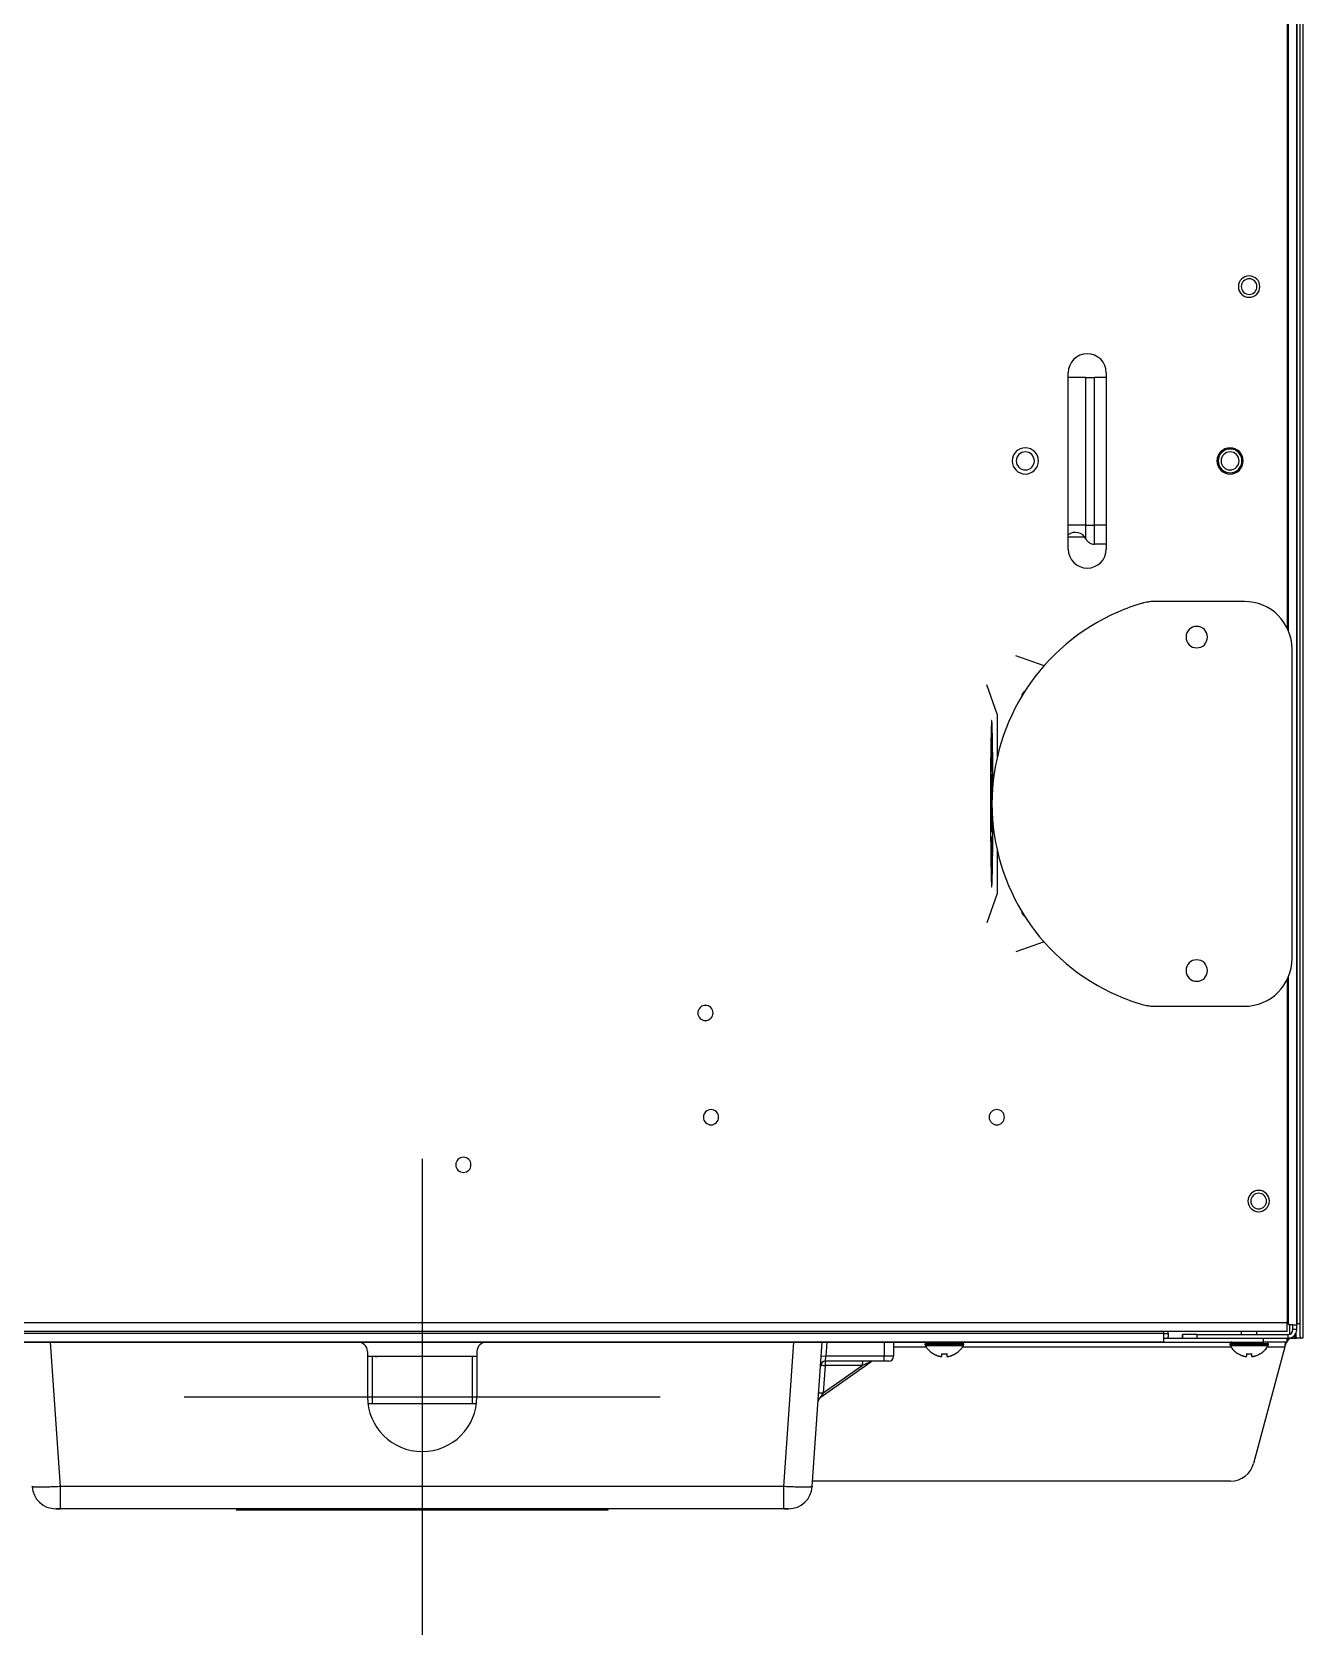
# Model space of a CAD drawing. Header units: millimetres. Extents: x 473 to 3963, y -1329 to 3488.
# Drawn here: x 2320.6 to 2587.4, y 2645.6 to 2982.2 of the extents above; entities that cross this region are included whole.
import ezdxf

# ---------------------------------------------------------------- set-up
doc = ezdxf.new("R2010")
doc.units = ezdxf.units.MM
doc.header["$LTSCALE"] = 392.37
doc.layers.get('0').update_dxf_attribs({"linetype": 'CONTINUOUS'})

msp = doc.modelspace()

# ---------------------------------------------------------------- linework, layer by layer
at = {"linetype": 'Continuous'}
for p, q in [((2586.15, 3360.13), (2586.15, 2710.73)), ((2586.15, 2710.73), (2586.15, 3360.13)), ((2587.45, 3360.33), (2587.45, 2707.93)), ((2587.45, 3360.33), (2587.45, 2707.93)), ((2586.76, 3357.33), (2586.76, 2710.93)), ((2584.15, 3279.36), (2584.15, 2856.9)), ((2584.35, 3279.79), (2584.35, 2856.48)), ((2538.15, 2873.63), (2538.15, 2910.63)), ((2541.89, 2909.63), (2538.15, 2909.63)), ((2541.89, 2909.63), (2543.68, 2909.63)), ((2541.89, 2878.63), (2541.89, 2909.63)), ((2546.15, 2909.63), (2543.68, 2909.63)), ((2543.68, 2878.63), (2543.68, 2909.63)), ((2546.15, 2910.63), (2546.15, 2873.63)), ((2541.89, 2878.63), (2538.15, 2878.63)), ((2541.89, 2877.91), (2541.89, 2878.63)), ((2541.89, 2878.63), (2543.68, 2878.63)), ((2541.89, 2875.74), (2541.89, 2877.91)), ((2543.68, 2874.63), (2543.68, 2878.63)), ((2546.15, 2878.63), (2543.68, 2878.63)), ((2541.59, 2876.13), (2538.15, 2876.13)), ((2546.15, 2874.63), (2543.68, 2874.63)), ((2575.12, 2862.63), (2556.49, 2862.63)), ((2575.15, 2862.63), (2575.12, 2862.63)), ((2533.11, 2849.08), (2527.16, 2851.23)), ((2585.15, 2787.63), (2585.15, 2852.63)), ((2523.27, 2838.99), (2521.05, 2845.12)), ((2523.27, 2838.99), (2523.27, 2829.88)), ((2521.95, 2834.32), (2521.95, 2834.05)), ((2521.98, 2831.98), (2521.98, 2832.03)), ((2522.02, 2830.53), (2522.05, 2829.47)), ((2522.09, 2830.66), (2522.06, 2831.73)), ((2522.13, 2831.73), (2522.1, 2830.66)), ((2522.14, 2829.47), (2522.18, 2830.53)), ((2522.21, 2832.03), (2522.21, 2831.98)), ((2522.23, 2830.88), (2522.24, 2830.67)), ((2522.24, 2830.67), (2522.24, 2830.65)), ((2522.24, 2830.65), (2522.24, 2830.53)), ((2522.05, 2829.41), (2522.02, 2828.34)), ((2522.06, 2827.15), (2522.09, 2828.21)), ((2522.1, 2828.21), (2522.13, 2827.15)), ((2522.18, 2828.34), (2522.14, 2829.41)), ((2522.25, 2829.47), (2522.25, 2829.42)), ((2522.26, 2828.56), (2522.27, 2828.35)), ((2522.27, 2828.35), (2522.27, 2828.23)), ((2522.27, 2828.23), (2522.27, 2828.21)), ((2522.28, 2827.15), (2522.28, 2826.9)), ((2522.28, 2826.9), (2522.28, 2826.25)), ((2522.32, 2826.25), (2522.32, 2826.9)), ((2521.89, 2819.25), (2521.89, 2819.37)), ((2522.01, 2818.86), (2522.01, 2818.61)), ((2522.12, 2819.37), (2522.02, 2819.37)), ((2522.02, 2818.1), (2522.11, 2818.1)), ((2522.12, 2818.03), (2522.02, 2815.65)), ((2522.08, 2815.64), (2522.17, 2818.1)), ((2522.17, 2819.37), (2522.12, 2819.37)), ((2522.17, 2818.1), (2522.18, 2818.19)), ((2522.02, 2815.57), (2522.01, 2815.48)), ((2522.01, 2815.1), (2522.01, 2814.8)), ((2522.02, 2815.65), (2522.02, 2815.57)), ((2522.02, 2814.3), (2522.17, 2814.3)), ((2522.17, 2815.56), (2522.08, 2815.56)), ((2522.18, 2814.8), (2522.18, 2815.06)), ((2522.29, 2815.64), (2522.29, 2815.56)), ((2522.29, 2815.56), (2522.29, 2815.16)), ((2522.29, 2815.16), (2522.29, 2815.06)), ((2522.29, 2815.06), (2522.29, 2814.8)), ((2522.29, 2814.8), (2522.29, 2814.29)), ((2522.11, 2813.15), (2522.03, 2813.15)), ((2522.03, 2811.67), (2522.11, 2811.67)), ((2522.27, 2812.01), (2522.26, 2811.81)), ((2522.26, 2811.81), (2522.26, 2811.67)), ((2522.32, 2813.15), (2522.32, 2813.23)), ((2523.27, 2810.39), (2523.27, 2801.28)), ((2521.92, 2808.16), (2521.92, 2808.04)), ((2521.98, 2808.15), (2521.98, 2808.29)), ((2522.11, 2809.64), (2522.03, 2809.64)), ((2522.03, 2808.16), (2522.11, 2808.16)), ((2522.03, 2808.16), (2522.03, 2808.16)), ((2522.21, 2808.29), (2522.21, 2808.16)), ((2522.24, 2809.64), (2522.23, 2809.47)), ((2522.23, 2809.47), (2522.23, 2809.3)), ((2521.95, 2805.99), (2521.95, 2805.95)), ((2522.24, 2805.95), (2522.24, 2805.96)), ((2523.27, 2801.28), (2521.05, 2795.14)), ((2533.11, 2791.19), (2527.16, 2789.03)), ((2584.15, 2783.36), (2584.15, 2711.13)), ((2584.35, 2783.79), (2584.35, 2711.08)), ((2556.49, 2777.63), (2575.12, 2777.63)), ((2575.12, 2777.63), (2575.15, 2777.63)), ((2584.15, 2711.13), (1838.15, 2711.13)), ((2584.15, 2709.33), (1838.15, 2709.33)), ((2584.15, 2709.33), (1838.15, 2709.33)), ((2558.15, 2709.33), (2558.15, 2708.93)), ((2559.15, 2708.93), (2559.15, 2709.33)), ((2574.55, 2708.73), (2574.55, 2709.33)), ((2577.75, 2708.73), (2577.75, 2709.33)), ((2584.35, 2711.08), (2584.15, 2711.43)), ((2584.15, 2710.18), (2584.15, 2711.13)), ((2584.15, 2710.13), (2584.15, 2710.18)), ((2584.15, 2709.33), (2584.15, 2710.13)), ((2584.5, 2710.73), (2584.63, 2710.73)), ((2585.35, 2710.73), (2584.63, 2710.73)), ((2584.65, 2710.73), (2584.65, 2708.78)), ((2585.35, 2710.73), (2586.15, 2710.73)), ((2585.35, 2709.73), (2585.35, 2710.73)), ((2586.15, 2709.73), (2585.35, 2709.73)), ((2586.76, 2710.93), (2586.15, 2710.93)), ((2586.15, 2709.73), (2586.15, 2710.73)), ((2558.15, 2708.93), (1864.15, 2708.93)), ((1864.15, 2707.13), (2558.15, 2707.13)), ((2558.15, 2707.13), (1864.15, 2707.13)), ((2326.56, 2676.79), (2324.48, 2707.13)), ((2478.43, 2676.79), (2480.51, 2707.13)), ((2484.42, 2676.79), (2486.5, 2707.13)), ((2487.5, 2707.13), (2487.29, 2704.13)), ((2499.5, 2707.13), (2499.5, 2704.13)), ((2501.5, 2707.13), (2501.5, 2704.13)), ((2501.5, 2707.13), (2501.5, 2704.13)), ((2501.5, 2706.13), (2508.35, 2706.13)), ((2508.15, 2706.73), (2508.15, 2706.53)), ((2508.15, 2706.53), (2508.15, 2706.73)), ((2516.15, 2706.73), (2508.15, 2706.73)), ((2508.15, 2706.73), (2508.15, 2706.53)), ((2508.15, 2706.53), (2508.15, 2706.73)), ((2516.15, 2706.73), (2508.15, 2706.73)), ((2516.15, 2706.53), (2508.15, 2706.53)), ((2516.15, 2706.53), (2508.15, 2706.53)), ((2516.09, 2706.33), (2508.2, 2706.33)), ((2516.09, 2706.33), (2508.2, 2706.33)), ((2515.95, 2706.13), (2572.35, 2706.13)), ((2516.15, 2706.73), (2516.15, 2706.53)), ((2516.15, 2706.53), (2516.15, 2706.73)), ((2516.15, 2706.73), (2516.15, 2706.53)), ((2516.15, 2706.53), (2516.15, 2706.73)), ((2558.15, 2708.93), (2558.15, 2707.66)), ((2558.15, 2708.93), (2559.15, 2708.93)), ((2558.15, 2707.93), (2562.15, 2707.93)), ((2558.15, 2707.66), (2558.15, 2707.13)), ((2558.15, 2707.13), (2579.15, 2707.13)), ((2559.15, 2708.93), (2559.15, 2708.23)), ((2559.15, 2707.93), (2559.15, 2708.23)), ((2562.15, 2707.93), (2562.15, 2708.73)), ((2565.15, 2708.73), (2562.15, 2708.73)), ((2562.15, 2708.73), (2562.15, 2707.93)), ((2562.15, 2707.93), (2565.15, 2707.93)), ((2565.15, 2708.73), (2584.35, 2708.73)), ((2565.15, 2708.73), (2565.15, 2707.93)), ((2565.15, 2707.93), (2584.35, 2707.93)), ((2572.15, 2706.73), (2572.15, 2706.53)), ((2572.15, 2706.53), (2572.15, 2706.73)), ((2580.15, 2706.73), (2572.15, 2706.73)), ((2580.15, 2706.53), (2572.15, 2706.53)), ((2580.09, 2706.33), (2572.2, 2706.33)), ((2583.67, 2706.13), (2577.1, 2681.64)), ((2579.15, 2707.13), (2579.15, 2707.93)), ((2584.15, 2707.13), (2579.15, 2707.13)), ((2579.95, 2706.13), (2583.67, 2706.13)), ((2580.15, 2706.73), (2580.15, 2706.53)), ((2580.15, 2706.53), (2580.15, 2706.73)), ((2584.15, 2707.13), (2584.15, 2707.93)), ((2584.35, 2707.93), (2584.35, 2708.73)), ((2584.65, 2707.93), (2584.35, 2707.93)), ((2584.65, 2707.96), (2584.65, 2707.93)), ((2584.65, 2707.93), (2585.65, 2707.93)), ((2585.65, 2708.49), (2585.65, 2707.93)), ((2585.65, 2707.93), (2586.12, 2707.93)), ((2586.92, 2707.93), (2586.12, 2707.93)), ((2587.45, 2707.93), (2586.92, 2707.93)), ((2587.45, 2707.93), (2587.45, 2707.93)), ((2391, 2705.13), (2391, 2695.63)), ((2391, 2704.13), (2414, 2704.13)), ((2392, 2704.13), (2392, 2694.13)), ((2413, 2704.13), (2413, 2694.13)), ((2414, 2705.13), (2414, 2695.63)), ((2486.07, 2695.48), (2496.74, 2702.95)), ((2486.07, 2695.48), (2496.74, 2702.95)), ((2486.3, 2704.2), (2487.29, 2704.13)), ((2487.16, 2703.13), (2487.29, 2704.13)), ((2499.5, 2703.13), (2487.16, 2703.13)), ((2499.5, 2703.13), (2487.16, 2703.13)), ((2499.5, 2704.13), (2487.29, 2704.13)), ((2496.74, 2702.95), (2494.92, 2702.22)), ((2499.5, 2703.13), (2499.5, 2704.13)), ((2501.5, 2704.13), (2499.5, 2704.13)), ((2500.5, 2703.13), (2499.5, 2703.13)), ((2500.5, 2703.13), (2499.5, 2703.13)), ((2509.85, 2704.65), (2509.85, 2704.69)), ((2509.85, 2704.65), (2509.85, 2704.69)), ((2511.65, 2704.14), (2511.65, 2704.69)), ((2511.65, 2704.14), (2511.65, 2704.69)), ((2512.65, 2704.69), (2512.65, 2704.58)), ((2512.65, 2704.69), (2512.65, 2704.58)), ((2512.65, 2704.58), (2512.65, 2704.49)), ((2512.65, 2704.58), (2512.65, 2704.49)), ((2512.65, 2704.49), (2512.65, 2704.42)), ((2512.65, 2704.49), (2512.65, 2704.42)), ((2512.65, 2704.42), (2512.65, 2704.35)), ((2512.65, 2704.42), (2512.65, 2704.35)), ((2512.65, 2704.35), (2512.65, 2704.29)), ((2512.65, 2704.35), (2512.65, 2704.29)), ((2512.65, 2704.29), (2512.65, 2704.23)), ((2512.65, 2704.29), (2512.65, 2704.23)), ((2512.65, 2704.23), (2512.65, 2704.18)), ((2512.65, 2704.23), (2512.65, 2704.18)), ((2512.65, 2704.18), (2512.65, 2704.14)), ((2512.65, 2704.18), (2512.65, 2704.14)), ((2514.45, 2704.69), (2514.45, 2704.67)), ((2514.45, 2704.69), (2514.45, 2704.67)), ((2514.45, 2704.67), (2514.45, 2704.66)), ((2514.45, 2704.67), (2514.45, 2704.66)), ((2514.45, 2704.66), (2514.45, 2704.65)), ((2514.45, 2704.66), (2514.45, 2704.65)), ((2573.85, 2704.65), (2573.85, 2704.69)), ((2575.65, 2704.14), (2575.65, 2704.69)), ((2576.65, 2704.69), (2576.65, 2704.14)), ((2578.45, 2704.69), (2578.45, 2704.65)), ((2487.1, 2702.22), (2486.7, 2696.47)), ((2486.7, 2696.47), (2494.92, 2702.22)), ((2494.92, 2702.22), (2487.1, 2702.22)), ((2486.7, 2696.47), (2486.07, 2695.48)), ((2413.89, 2694.13), (2391.11, 2694.13)), ((2326.56, 2674.63), (2326.56, 2676.79)), ((2478.43, 2676.79), (2326.56, 2676.79)), ((2478.43, 2674.63), (2478.43, 2676.79)), ((2572.27, 2677.93), (2484.5, 2677.93)), ((2326.56, 2672.13), (2325.57, 2672.13)), ((2325.57, 2672.13), (2326.56, 2672.13)), ((2326.56, 2672.13), (2326.56, 2674.63)), ((2478.43, 2672.13), (2326.56, 2672.13)), ((2478.43, 2672.13), (2326.56, 2672.13)), ((2363.5, 2672.13), (2363.5, 2671.83)), ((2379.95, 2672.13), (2379.95, 2671.83)), ((2383.45, 2672.13), (2383.45, 2671.83)), ((2421.55, 2672.13), (2421.55, 2671.83)), ((2425.05, 2672.13), (2425.05, 2671.83)), ((2441.5, 2672.13), (2441.5, 2671.83)), ((2478.43, 2672.13), (2478.43, 2674.63)), ((2478.43, 2672.13), (2479.43, 2672.13)), ((2479.43, 2672.13), (2478.43, 2672.13)), ((2370.5, 2671.83), (2363.5, 2671.83)), ((2374.5, 2671.83), (2370.5, 2671.83)), ((2375.08, 2671.83), (2374.5, 2671.83)), ((2375.4, 2671.83), (2375.08, 2671.83)), ((2375.72, 2671.83), (2375.4, 2671.83)), ((2377.6, 2671.83), (2375.72, 2671.83)), ((2377.63, 2671.83), (2377.6, 2671.83)), ((2377.91, 2671.83), (2377.63, 2671.83)), ((2378.87, 2671.83), (2377.91, 2671.83)), ((2378.9, 2671.83), (2378.87, 2671.83)), ((2379.95, 2671.83), (2378.9, 2671.83)), ((2381.45, 2671.83), (2379.95, 2671.83)), ((2381.71, 2671.83), (2381.45, 2671.83)), ((2383.45, 2671.83), (2381.71, 2671.83)), ((2421.55, 2671.83), (2383.45, 2671.83)), ((2423.28, 2671.83), (2421.55, 2671.83)), ((2423.55, 2671.83), (2423.28, 2671.83)), ((2425.05, 2671.83), (2423.55, 2671.83)), ((2427.3, 2671.83), (2425.05, 2671.83)), ((2428.1, 2671.83), (2427.3, 2671.83)), ((2430.8, 2671.83), (2428.1, 2671.83)), ((2434.5, 2671.83), (2430.8, 2671.83)), ((2441.5, 2671.83), (2434.5, 2671.83))]:
    msp.add_line(p, q, dxfattribs=at)
at = {"color": 1}
for p, q in [((2402.5, 2745.63), (2402.5, 2645.63)), ((2352.5, 2695.63), (2452.5, 2695.63))]:
    msp.add_line(p, q, dxfattribs=at)
at = {"linetype": 'Continuous'}
for centre, radius, start, end in [((2576.15, 2928.73), 2.25, 0, 180), ((2576.15, 2928.73), 2.25, 180, 360), ((2576.15, 2928.73), 1.65, 0, 180), ((2576.15, 2928.73), 1.65, 180, 360), ((2542.15, 2910.63), 4, 0, 180), ((2529.15, 2892.13), 2.75, 0, 180), ((2572.15, 2892.13), 2.75, 0, 180), ((2572.15, 2892.13), 2.5, 0, 180), ((2529.15, 2892.13), 2.75, 180, 360), ((2529.15, 2892.13), 1.9, 0, 180), ((2529.15, 2892.13), 1.9, 180, 360), ((2572.15, 2892.13), 2.75, 180, 360), ((2572.15, 2892.13), 2.5, 180, 360), ((2572.15, 2892.13), 1.9, 0, 180), ((2572.15, 2892.13), 1.9, 180, 360), ((2539.65, 2874.63), 2.5, 26.3878, 127.3629), ((2543.68, 2876.63), 2, 206.3878, 222.2906), ((2543.68, 2876.63), 2, 206.3878, 222.2907), ((2543.68, 2876.63), 2, 222.2906, 231.4542), ((2543.68, 2876.63), 2, 222.2907, 231.4542), ((2543.68, 2876.63), 2, 231.4542, 238.1938), ((2543.68, 2876.63), 2, 231.4542, 238.1938), ((2543.68, 2876.63), 2, 238.1938, 248.0408), ((2543.68, 2876.63), 2, 238.1938, 248.0408), ((2543.68, 2876.63), 2, 248.0408, 254.0969), ((2543.68, 2876.63), 2, 248.0408, 254.0969), ((2543.68, 2876.63), 2, 254.0969, 270), ((2543.68, 2876.63), 2, 254.0969, 270), ((2542.15, 2873.63), 4, 180, 360), ((2566.02, 2820.13), 43.87, 106.3369, 113.3827), ((2556.49, 2852.63), 10, 99.0753, 106.3369), ((2556.49, 2852.63), 10, 97.2616, 99.0753), ((2556.49, 2852.63), 10, 90, 97.2616), ((2566.02, 2820.13), 43.87, 113.3827, 246.6173), ((2565.15, 2855.13), 2.25, 0, 180), ((2565.15, 2855.13), 2.25, 180, 360), ((2529.65, 2842.63), 1.25, 118.13, 179.9987), ((2890.2, 2827.4), 368.32, 178.9653, 179.2867), ((2125.92, 2826.94), 396.39, 0.7281, 1.0661), ((2326.93, 2827.64), 195.33, 1.1308, 1.2734), ((2289.31, 2826.9), 232.96, 0.9784, 1.1297), ((2168.69, 2824.94), 353.59, 0.7333, 0.9059), ((1738.53, 2822.41), 783.81, 0.32816, 0.69929), ((3422.62, 2820.14), 900.74, 179.56982, 180.04896), ((2609.14, 2823.39), 87.13, 179.1478, 180.8485), ((1655.78, 2820.37), 866.52, 0.15692, 0.29051), ((1403.3, 2820.46), 1119.04, 0.14738, 0.29603), ((3362.27, 2819.81), 840.38, 180.11648, 180.37615), ((1645.61, 2819.93), 876.69, 359.71973, 359.84303), ((3086.98, 2817.83), 565.08, 180.4742, 180.6244), ((2915.35, 2815.91), 393.45, 180.6169, 180.9127), ((2128.63, 2815.91), 393.66, 359.0877, 359.3833), ((1783.78, 2817.32), 738.55, 359.40399, 359.5615), ((3085.81, 2815.51), 563.94, 180.5965, 180.7469), ((2888.88, 2812.88), 366.99, 180.7561, 181.0765), ((2724.23, 2812.79), 202.3, 180.8938, 181.2772), ((2325.33, 2812.67), 196.93, 358.7243, 359.0205), ((2187.08, 2812.38), 335.22, 358.9024, 359.2783), ((1958.23, 2815.51), 564.09, 359.2533, 359.4037), ((2529.65, 2797.64), 1.25, 180.0014, 241.8703), ((2565.15, 2785.13), 2.25, 0, 180), ((2565.15, 2785.13), 2.25, 180, 360), ((2566.02, 2820.13), 43.87, 246.6173, 253.6631), ((2461.97, 2776.22), 1.6, 0, 180), ((2556.49, 2787.63), 10, 253.6631, 260.9247), ((2556.49, 2787.63), 10, 260.9247, 262.7384), ((2556.49, 2787.63), 10, 262.7384, 270), ((2461.97, 2776.22), 1.6, 180, 360), ((2463.15, 2754.33), 1.6, 0, 180), ((2463.15, 2754.33), 1.6, 180, 360), ((2523.15, 2754.33), 1.6, 0, 180), ((2523.15, 2754.33), 1.6, 180, 360), ((2411.15, 2744.33), 1.6, 0, 180), ((2411.15, 2744.33), 1.6, 180, 360), ((2578.15, 2736.73), 2.25, 0, 180), ((2578.15, 2736.73), 2.25, 180, 360), ((2578.15, 2736.73), 1.65, 0, 180), ((2578.15, 2736.73), 1.65, 180, 360), ((2509.77, 2677.19), 81.91, 24.1704, 24.4363), ((2527.33, 2664.45), 73.66, 38.9326, 39.2798), ((2584.35, 2709.73), 1, 270, 360), ((2584.35, 2709.73), 1.8, 270, 360), ((2389, 2705.13), 2, 0, 90), ((2416, 2705.13), 2, 90, 180), ((2508.55, 2706.73), 0.4, 153.0784, 180), ((2508.55, 2706.73), 0.4, 152.9219, 180), ((2508.55, 2706.73), 0.4, 153.0784, 180), ((2508.55, 2706.73), 0.4, 152.9219, 180), ((2508.55, 2706.53), 0.4, 180, 193.4759), ((2508.55, 2706.53), 0.4, 180, 193.4584), ((2508.55, 2706.53), 0.4, 180, 193.4759), ((2508.55, 2706.53), 0.4, 180, 193.4584), ((2508.55, 2706.53), 0.4, 193.4759, 196.8253), ((2508.55, 2706.53), 0.4, 193.4584, 196.8427), ((2508.55, 2706.53), 0.4, 193.4759, 196.8253), ((2508.55, 2706.53), 0.4, 193.4584, 196.8427), ((2508.55, 2706.53), 0.4, 196.8253, 210.3012), ((2508.55, 2706.53), 0.4, 196.8427, 210.3012), ((2508.55, 2706.53), 0.4, 196.8253, 210.3012), ((2508.55, 2706.53), 0.4, 196.8427, 210.3012), ((2508.55, 2706.73), 0.4, 144.9279, 153.0784), ((2508.55, 2706.73), 0.4, 145.0718, 152.9219), ((2508.55, 2706.73), 0.4, 144.9279, 153.0784), ((2508.55, 2706.73), 0.4, 145.0718, 152.9219), ((2512.35, 2708.75), 4.8, 210.3012, 223.1766), ((2512.35, 2708.75), 4.8, 210.3012, 223.1927), ((2512.35, 2708.75), 4.8, 210.3012, 223.1766), ((2512.35, 2708.75), 4.8, 210.3012, 223.1927), ((2508.55, 2706.73), 0.4, 125.0721, 144.9279), ((2508.55, 2706.73), 0.4, 124.9282, 145.0718), ((2508.55, 2706.73), 0.4, 125.0721, 144.9279), ((2508.55, 2706.73), 0.4, 124.9282, 145.0718), ((2508.55, 2706.73), 0.4, 116.9216, 125.0721), ((2508.55, 2706.73), 0.4, 117.0781, 124.9282), ((2508.55, 2706.73), 0.4, 116.9216, 125.0721), ((2508.55, 2706.73), 0.4, 117.0781, 124.9282), ((2508.55, 2706.73), 0.4, 90, 116.9216), ((2508.55, 2706.73), 0.4, 90, 117.0781), ((2508.55, 2706.73), 0.4, 90, 116.9216), ((2508.55, 2706.73), 0.4, 90, 117.0781), ((2511.95, 2708.75), 4.8, 316.8234, 329.6988), ((2511.95, 2708.75), 4.8, 316.8073, 329.6988), ((2511.95, 2708.75), 4.8, 316.8234, 329.6988), ((2511.95, 2708.75), 4.8, 316.8073, 329.6988), ((2515.75, 2706.73), 0.4, 63.0784, 90), ((2515.75, 2706.73), 0.4, 62.9219, 90), ((2515.75, 2706.73), 0.4, 63.0784, 90), ((2515.75, 2706.73), 0.4, 62.9219, 90), ((2515.75, 2706.73), 0.4, 54.9279, 63.0784), ((2515.75, 2706.73), 0.4, 55.0718, 62.9219), ((2515.75, 2706.73), 0.4, 54.9279, 63.0784), ((2515.75, 2706.73), 0.4, 55.0718, 62.9219), ((2515.75, 2706.73), 0.4, 35.0721, 54.9279), ((2515.75, 2706.73), 0.4, 34.9282, 55.0718), ((2515.75, 2706.73), 0.4, 35.0721, 54.9279), ((2515.75, 2706.73), 0.4, 34.9282, 55.0718), ((2515.75, 2706.73), 0.4, 26.9216, 35.0721), ((2515.75, 2706.73), 0.4, 27.0781, 34.9282), ((2515.75, 2706.73), 0.4, 26.9216, 35.0721), ((2515.75, 2706.73), 0.4, 27.0781, 34.9282), ((2515.75, 2706.53), 0.4, 329.6988, 343.1747), ((2515.75, 2706.53), 0.4, 329.6988, 343.1573), ((2515.75, 2706.53), 0.4, 329.6988, 343.1747), ((2515.75, 2706.53), 0.4, 329.6988, 343.1573), ((2515.75, 2706.73), 0.4, 0, 26.9216), ((2515.75, 2706.73), 0.4, 0, 27.0781), ((2515.75, 2706.73), 0.4, 0, 26.9216), ((2515.75, 2706.73), 0.4, 0, 27.0781), ((2515.75, 2706.53), 0.4, 343.1747, 346.5241), ((2515.75, 2706.53), 0.4, 343.1573, 346.5416), ((2515.75, 2706.53), 0.4, 343.1747, 346.5241), ((2515.75, 2706.53), 0.4, 343.1573, 346.5416), ((2515.75, 2706.53), 0.4, 346.5241, 360), ((2515.75, 2706.53), 0.4, 346.5416, 360), ((2515.75, 2706.53), 0.4, 346.5241, 360), ((2515.75, 2706.53), 0.4, 346.5416, 360), ((2572.55, 2706.73), 0.4, 153.0784, 180), ((2572.55, 2706.73), 0.4, 152.9219, 180), ((2572.55, 2706.53), 0.4, 180, 193.4759), ((2572.55, 2706.53), 0.4, 180, 193.4584), ((2572.55, 2706.53), 0.4, 193.4759, 196.8253), ((2572.55, 2706.53), 0.4, 193.4584, 196.8427), ((2572.55, 2706.53), 0.4, 196.8253, 210.3012), ((2572.55, 2706.53), 0.4, 196.8427, 210.3012), ((2572.55, 2706.73), 0.4, 144.9279, 153.0784), ((2572.55, 2706.73), 0.4, 145.0718, 152.9219), ((2576.35, 2708.75), 4.8, 210.3012, 223.1766), ((2576.35, 2708.75), 4.8, 210.3012, 223.1927), ((2572.55, 2706.73), 0.4, 125.0721, 144.9279), ((2572.55, 2706.73), 0.4, 124.9282, 145.0718), ((2572.55, 2706.73), 0.4, 116.9216, 125.0721), ((2572.55, 2706.73), 0.4, 117.0781, 124.9282), ((2572.55, 2706.73), 0.4, 90, 116.9216), ((2572.55, 2706.73), 0.4, 90, 117.0781), ((2575.95, 2708.75), 4.8, 316.8234, 329.6988), ((2575.95, 2708.75), 4.8, 316.8073, 329.6988), ((2579.75, 2706.73), 0.4, 63.0784, 90), ((2579.75, 2706.73), 0.4, 62.9219, 90), ((2579.75, 2706.73), 0.4, 54.9279, 63.0784), ((2579.75, 2706.73), 0.4, 55.0718, 62.9219), ((2579.75, 2706.73), 0.4, 35.0721, 54.9279), ((2579.75, 2706.73), 0.4, 34.9282, 55.0718), ((2579.75, 2706.73), 0.4, 26.9216, 35.0721), ((2579.75, 2706.73), 0.4, 27.0781, 34.9282), ((2579.75, 2706.53), 0.4, 329.6988, 343.1747), ((2579.75, 2706.53), 0.4, 329.6988, 343.1573), ((2579.75, 2706.73), 0.4, 0, 26.9216), ((2579.75, 2706.73), 0.4, 0, 27.0781), ((2579.75, 2706.53), 0.4, 343.1747, 346.5241), ((2579.75, 2706.53), 0.4, 343.1573, 346.5416), ((2579.75, 2706.53), 0.4, 346.5241, 360), ((2579.75, 2706.53), 0.4, 346.5416, 360), ((2392.9, 2706.12), 2, 263.8377, 264.8624), ((2392.9, 2706.12), 2, 263.8377, 264.8624), ((2392.9, 2706.1), 1.98, 264.8627, 265.7144), ((2392.9, 2706.1), 1.98, 264.8627, 265.7144), ((2392.9, 2706.09), 1.97, 265.714, 266.9766), ((2392.9, 2706.09), 1.97, 265.714, 266.9766), ((2392.9, 2706.08), 1.96, 266.9771, 268.0037), ((2392.9, 2706.08), 1.96, 266.9771, 268.0037), ((2392.9, 2706.07), 1.95, 268.0037, 269.0738), ((2392.9, 2706.07), 1.95, 268.0037, 269.0738), ((2392.9, 2706.07), 1.95, 269.0741, 270.1995), ((2392.9, 2706.07), 1.95, 269.0741, 270.1995), ((2392.9, 2706.07), 1.95, 270.1995, 271.1541), ((2392.9, 2706.07), 1.95, 270.1995, 271.1541), ((2392.9, 2706.08), 1.95, 271.1545, 272.3767), ((2392.9, 2706.08), 1.95, 271.1545, 272.3767), ((2392.9, 2706.08), 1.96, 272.3765, 273.2159), ((2392.9, 2706.08), 1.96, 272.3765, 273.2159), ((2392.9, 2706.09), 1.97, 273.2167, 274.6016), ((2392.9, 2706.09), 1.97, 273.2167, 274.6016), ((2392.9, 2706.11), 1.98, 274.6009, 275.2558), ((2392.9, 2706.11), 1.98, 274.6009, 275.2558), ((2392.9, 2706.12), 2, 275.2561, 276.182), ((2392.9, 2706.12), 2, 275.2561, 276.182), ((2487.16, 2702.13), 1, 90, 176.0773), ((2487.16, 2702.13), 1, 100.7597, 165.3176), ((2487.16, 2702.13), 1, 100.7597, 165.3176), ((2487.16, 2702.13), 1, 90, 100.7597), ((2487.16, 2702.13), 1, 90, 100.7597), ((2487.16, 2702.13), 1, 90, 100.7596), ((2497.31, 2702.13), 1, 89.9998, 124.9999), ((2497.31, 2702.13), 1, 107.4998, 124.9999), ((2497.31, 2702.13), 1, 107.5, 125), ((2500.5, 2704.13), 1, 270, 360), ((2512.35, 2708.75), 4.8, 223.1766, 227.1654), ((2512.35, 2708.75), 4.8, 223.1927, 227.1511), ((2512.35, 2708.75), 4.8, 223.1766, 227.1654), ((2512.35, 2708.75), 4.8, 223.1927, 227.1511), ((2512.35, 2708.75), 4.8, 227.1654, 238.3799), ((2512.35, 2708.75), 4.8, 227.1511, 238.4029), ((2512.35, 2708.75), 4.8, 227.1654, 238.3799), ((2512.35, 2708.75), 4.8, 227.1511, 238.4029), ((2512.35, 2708.75), 4.8, 238.3799, 238.6273), ((2512.35, 2708.75), 4.8, 238.3799, 238.6273), ((2512.35, 2708.75), 4.8, 238.4029, 238.6273), ((2512.35, 2708.75), 4.8, 238.4029, 238.6273), ((2512.33, 2708.74), 4.75, 238.4659, 238.6677), ((2512.33, 2708.74), 4.75, 238.4659, 238.6677), ((2512.33, 2708.74), 4.75, 238.6677, 241.0313), ((2512.33, 2708.74), 4.75, 238.6677, 241.0313), ((2512.33, 2708.74), 4.75, 241.0316, 241.9926), ((2512.33, 2708.74), 4.75, 241.0316, 241.9926), ((2512.33, 2708.73), 4.75, 241.9926, 243.3187), ((2512.33, 2708.73), 4.75, 241.9926, 243.3187), ((2512.33, 2708.73), 4.74, 243.3188, 244.4598), ((2512.33, 2708.73), 4.74, 243.3188, 244.4598), ((2512.33, 2708.73), 4.74, 244.4598, 245.4278), ((2512.33, 2708.73), 4.74, 244.4598, 245.4278), ((2512.33, 2708.72), 4.73, 245.4278, 246.6825), ((2512.33, 2708.72), 4.73, 245.4278, 246.6825), ((2512.32, 2708.72), 4.73, 246.6826, 247.4526), ((2512.32, 2708.72), 4.73, 246.6826, 247.4526), ((2512.32, 2708.71), 4.72, 247.4524, 248.9975), ((2512.32, 2708.71), 4.72, 247.4524, 248.9975), ((2512.32, 2708.7), 4.72, 248.9977, 249.4819), ((2512.32, 2708.7), 4.72, 248.9977, 249.4819), ((2512.31, 2708.69), 4.7, 249.4813, 251.5344), ((2512.31, 2708.69), 4.7, 249.4813, 251.5344), ((2512.31, 2708.68), 4.68, 251.535, 252.6227), ((2512.31, 2708.68), 4.68, 251.535, 252.6227), ((2512.3, 2708.66), 4.67, 252.6228, 253.6051), ((2512.3, 2708.66), 4.67, 252.6228, 253.6051), ((2512.29, 2708.63), 4.64, 253.6036, 255.6824), ((2512.29, 2708.63), 4.64, 253.6036, 255.6824), ((2511.4, 2706.13), 2.01, 262.7259, 264.7415), ((2511.4, 2706.13), 2.01, 262.7259, 264.7415), ((2511.4, 2706.11), 1.98, 264.7442, 265.3991), ((2511.4, 2706.11), 1.98, 264.7442, 265.3991), ((2511.4, 2706.09), 1.97, 265.3984, 266.7833), ((2511.4, 2706.09), 1.97, 265.3984, 266.7833), ((2511.4, 2706.08), 1.96, 266.7841, 267.6235), ((2511.4, 2706.08), 1.96, 266.7841, 267.6235), ((2511.4, 2706.08), 1.96, 267.6234, 268.8455), ((2511.4, 2706.08), 1.96, 267.6234, 268.8455), ((2511.4, 2706.07), 1.95, 268.8459, 269.8005), ((2511.4, 2706.07), 1.95, 268.8459, 269.8005), ((2511.4, 2706.07), 1.95, 269.8006, 270.9258), ((2511.4, 2706.07), 1.95, 269.8006, 270.9258), ((2511.4, 2706.07), 1.95, 270.9261, 271.9964), ((2511.4, 2706.07), 1.95, 270.9261, 271.9964), ((2511.4, 2706.08), 1.96, 271.9964, 273.0228), ((2511.4, 2706.08), 1.96, 271.9964, 273.0228), ((2511.4, 2706.09), 1.97, 273.0233, 274.286), ((2511.4, 2706.09), 1.97, 273.0233, 274.286), ((2511.4, 2706.1), 1.98, 274.2856, 275.1372), ((2511.4, 2706.1), 1.98, 274.2856, 275.1372), ((2511.39, 2706.13), 2.01, 275.1401, 277.2744), ((2511.39, 2706.13), 2.01, 275.1401, 277.2744), ((2512.15, 2708.45), 3.8, 262.4351, 277.5649), ((2512.15, 2708.45), 3.8, 262.4351, 277.5649), ((2512.9, 2706.13), 2.01, 262.7256, 264.8598), ((2512.9, 2706.13), 2.01, 262.7256, 264.8598), ((2512.9, 2706.1), 1.98, 264.8627, 265.7144), ((2512.9, 2706.1), 1.98, 264.8627, 265.7144), ((2512.9, 2706.09), 1.97, 265.714, 266.9766), ((2512.9, 2706.09), 1.97, 265.714, 266.9766), ((2512.9, 2706.08), 1.96, 266.9771, 268.0037), ((2512.9, 2706.08), 1.96, 266.9771, 268.0037), ((2512.9, 2706.07), 1.95, 268.0037, 269.0738), ((2512.9, 2706.07), 1.95, 268.0037, 269.0738), ((2512.9, 2706.07), 1.95, 269.0741, 270.1995), ((2512.9, 2706.07), 1.95, 269.0741, 270.1995), ((2512.9, 2706.07), 1.95, 270.1995, 271.1541), ((2512.9, 2706.07), 1.95, 270.1995, 271.1541), ((2512.9, 2706.08), 1.95, 271.1545, 272.3767), ((2512.9, 2706.08), 1.95, 271.1545, 272.3767), ((2512.9, 2706.08), 1.96, 272.3765, 273.2159), ((2512.9, 2706.08), 1.96, 272.3765, 273.2159), ((2512.9, 2706.09), 1.97, 273.2167, 274.6016), ((2512.9, 2706.09), 1.97, 273.2167, 274.6016), ((2512.9, 2706.11), 1.98, 274.6009, 275.2558), ((2512.9, 2706.11), 1.98, 274.6009, 275.2558), ((2512.89, 2706.13), 2.01, 275.2585, 277.2741), ((2512.89, 2706.13), 2.01, 275.2585, 277.2741), ((2512, 2708.63), 4.64, 284.3176, 286.3964), ((2512, 2708.63), 4.64, 284.3176, 286.3964), ((2511.99, 2708.66), 4.67, 286.3949, 287.3772), ((2511.99, 2708.66), 4.67, 286.3949, 287.3772), ((2511.99, 2708.68), 4.68, 287.3773, 288.465), ((2511.99, 2708.68), 4.68, 287.3773, 288.465), ((2511.98, 2708.69), 4.7, 288.4656, 290.5187), ((2511.98, 2708.69), 4.7, 288.4656, 290.5187), ((2511.98, 2708.7), 4.72, 290.5181, 291.0023), ((2511.98, 2708.7), 4.72, 290.5181, 291.0023), ((2511.98, 2708.71), 4.72, 291.0025, 292.5476), ((2511.98, 2708.71), 4.72, 291.0025, 292.5476), ((2511.97, 2708.72), 4.73, 292.5474, 293.3174), ((2511.97, 2708.72), 4.73, 292.5474, 293.3174), ((2511.97, 2708.72), 4.73, 293.3175, 294.5722), ((2511.97, 2708.72), 4.73, 293.3175, 294.5722), ((2511.97, 2708.73), 4.74, 294.5722, 295.5402), ((2511.97, 2708.73), 4.74, 294.5722, 295.5402), ((2511.97, 2708.73), 4.74, 295.5402, 296.6812), ((2511.97, 2708.73), 4.74, 295.5402, 296.6812), ((2511.97, 2708.73), 4.75, 296.6813, 298.0074), ((2511.97, 2708.73), 4.75, 296.6813, 298.0074), ((2511.96, 2708.74), 4.75, 298.0074, 298.9684), ((2511.96, 2708.74), 4.75, 298.0074, 298.9684), ((2511.96, 2708.74), 4.75, 298.9687, 301.3323), ((2511.96, 2708.74), 4.75, 298.9687, 301.3323), ((2511.96, 2708.74), 4.75, 301.3323, 301.5341), ((2511.96, 2708.74), 4.75, 301.3323, 301.5341), ((2511.95, 2708.75), 4.8, 301.3727, 301.6201), ((2511.95, 2708.75), 4.8, 301.3727, 301.6201), ((2511.95, 2708.75), 4.8, 301.3727, 301.5971), ((2511.95, 2708.75), 4.8, 301.3727, 301.5971), ((2511.95, 2708.75), 4.8, 301.5971, 312.8489), ((2511.95, 2708.75), 4.8, 301.5971, 312.8489), ((2511.95, 2708.75), 4.8, 301.6201, 312.8346), ((2511.95, 2708.75), 4.8, 301.6201, 312.8346), ((2511.95, 2708.75), 4.8, 312.8346, 316.8234), ((2511.95, 2708.75), 4.8, 312.8489, 316.8073), ((2511.95, 2708.75), 4.8, 312.8346, 316.8234), ((2511.95, 2708.75), 4.8, 312.8489, 316.8073), ((2576.35, 2708.75), 4.8, 223.1766, 227.1654), ((2576.35, 2708.75), 4.8, 223.1927, 227.1511), ((2576.35, 2708.75), 4.8, 227.1654, 238.3799), ((2576.35, 2708.75), 4.8, 227.1511, 238.4029), ((2576.35, 2708.75), 4.8, 238.3799, 238.6273), ((2576.35, 2708.75), 4.8, 238.4029, 238.6273), ((2576.33, 2708.74), 4.75, 238.4659, 241.0313), ((2576.33, 2708.74), 4.75, 241.0316, 241.9926), ((2576.33, 2708.73), 4.75, 241.9926, 243.3187), ((2576.33, 2708.73), 4.74, 243.3188, 244.4598), ((2576.33, 2708.73), 4.74, 244.4598, 245.4278), ((2576.33, 2708.72), 4.73, 245.4278, 246.6825), ((2576.32, 2708.72), 4.73, 246.6826, 247.4526), ((2576.32, 2708.71), 4.72, 247.4524, 248.9975), ((2576.32, 2708.7), 4.72, 248.9977, 249.4819), ((2576.31, 2708.69), 4.7, 249.4813, 251.5344), ((2576.31, 2708.68), 4.68, 251.535, 252.6227), ((2576.3, 2708.66), 4.67, 252.6228, 253.6051), ((2576.29, 2708.63), 4.64, 253.6036, 255.6824), ((2575.4, 2706.13), 2.01, 262.7259, 264.7415), ((2575.4, 2706.11), 1.98, 264.7442, 265.3991), ((2575.4, 2706.09), 1.97, 265.3984, 266.7833), ((2575.4, 2706.08), 1.96, 266.7841, 267.6235), ((2575.4, 2706.08), 1.96, 267.6234, 268.8455), ((2575.4, 2706.07), 1.95, 268.8459, 269.8005), ((2575.4, 2706.07), 1.95, 269.8006, 270.9258), ((2575.4, 2706.07), 1.95, 270.9261, 271.9964), ((2575.4, 2706.08), 1.96, 271.9964, 273.0228), ((2575.4, 2706.09), 1.97, 273.0233, 274.286), ((2575.4, 2706.1), 1.98, 274.2856, 275.1372), ((2575.39, 2706.13), 2.01, 275.1401, 277.2744), ((2576.15, 2708.45), 3.8, 262.4351, 277.5649), ((2576.9, 2706.13), 2.01, 262.7256, 264.8598), ((2576.9, 2706.1), 1.98, 264.8627, 265.7144), ((2576.9, 2706.09), 1.97, 265.714, 266.9766), ((2576.9, 2706.08), 1.96, 266.9771, 268.0037), ((2576.9, 2706.07), 1.95, 268.0037, 269.0738), ((2576.9, 2706.07), 1.95, 269.0741, 270.1995), ((2576.9, 2706.07), 1.95, 270.1995, 271.1541), ((2576.9, 2706.08), 1.95, 271.1545, 272.3767), ((2576.9, 2706.08), 1.96, 272.3765, 273.2159), ((2576.9, 2706.09), 1.97, 273.2167, 274.6016), ((2576.9, 2706.11), 1.98, 274.6009, 275.2558), ((2576.89, 2706.13), 2.01, 275.2585, 277.2741), ((2576, 2708.63), 4.64, 284.3176, 286.3964), ((2575.99, 2708.66), 4.67, 286.3949, 287.3772), ((2575.99, 2708.68), 4.68, 287.3773, 288.465), ((2575.98, 2708.69), 4.7, 288.4656, 290.5187), ((2575.98, 2708.7), 4.72, 290.5181, 291.0023), ((2575.98, 2708.71), 4.72, 291.0025, 292.5476), ((2575.97, 2708.72), 4.73, 292.5474, 293.3174), ((2575.97, 2708.72), 4.73, 293.3175, 294.5722), ((2575.97, 2708.73), 4.74, 294.5722, 295.5402), ((2575.97, 2708.73), 4.74, 295.5402, 296.6812), ((2575.97, 2708.73), 4.75, 296.6813, 298.0074), ((2575.96, 2708.74), 4.75, 298.0074, 298.9684), ((2575.96, 2708.74), 4.75, 298.9687, 301.5341), ((2575.95, 2708.75), 4.8, 301.3727, 301.6201), ((2575.95, 2708.75), 4.8, 301.3727, 301.5971), ((2575.95, 2708.75), 4.8, 301.5971, 312.8489), ((2575.95, 2708.75), 4.8, 301.6201, 312.8346), ((2575.95, 2708.75), 4.8, 312.8346, 316.8234), ((2575.95, 2708.75), 4.8, 312.8489, 316.8073), ((2487.16, 2702.13), 1, 165.3176, 176.0773), ((2402.5, 2695.63), 11.5, 180, 360), ((2486.65, 2694.66), 1, 125, 176.0773), ((2572.27, 2682.93), 5, 270, 345), ((2325.57, 2677.13), 5, 183.9227, 270), ((2325.57, 2677.13), 5, 183.9227, 270), ((2479.43, 2677.13), 5, 270, 356.0773), ((2479.43, 2677.13), 5, 270, 356.0773)]:
    msp.add_arc(centre, radius, start, end, dxfattribs=at)
for centre, major_axis, ratio, start_param, end_param in [((2575.15, 2852.63), (10, 0), 0.999848, 0, 1.570796), ((2522.04, 2831.13), (0, 0.846), 0.034921, 0.958106, 2.3562), ((2522.04, 2831.13), (0, 0.846), 0.034921, 0.613061, 0.958106), ((2522.04, 2831.13), (0, 0.846), 0.034921, 0.260374, 0.613061), ((2522.04, 2831.13), (0, 0.846), 0.034921, -0.000445, 0.260374), ((2522.04, 2831.13), (0, 0.846), 0.034921, -0.085619, -0.000445), ((2522.04, 2831.13), (0, 0.846), 0.034921, -0.785398, -0.085619), ((2522.1, 2830.69), (0, 0.0423), 0.034921, -3.926991, -3.141592), ((2522.1, 2830.69), (0, 0.0423), 0.034921, -3.141592, -2.356218), ((2522.15, 2831.13), (0, 0.846), 0.034921, 0.436899, 0.785398), ((2522.15, 2831.13), (0, 0.846), 0.034921, 0.000444, 0.436899), ((2522.15, 2831.13), (0, 0.846), 0.034921, -2.356184, 0.000444), ((2522.04, 2827.75), (0, 0.846), 0.034921, 0.785398, 2.183489), ((2522.04, 2827.75), (0, 0.846), 0.034921, -4.099696, -3.754651), ((2522.04, 2827.75), (0, 0.846), 0.034921, -3.754651, -3.141148), ((2522.04, 2827.75), (0, 0.846), 0.034921, -3.141148, -2.704695), ((2522.05, 2829.44), (0, 0.0423), 0.034921, -2.356194, -0.785398), ((2522.04, 2827.75), (0, 0.846), 0.034921, -2.704695, -2.356194), ((2522.1, 2828.18), (0, 0.0423), 0.034921, 0, 0.785375), ((2522.1, 2828.18), (0, 0.0423), 0.034921, -0.785398, 0), ((2522.15, 2827.75), (0, 0.846), 0.034921, -3.926991, -3.142037), ((2522.14, 2829.44), (0, 0.0423), 0.034921, 0.785398, 2.356194), ((2522.15, 2827.75), (0, 0.846), 0.034921, -3.142037, -0.785398), ((2522.1, 2823.39), (0, 1.37), 0.034921, 0, 3.141593), ((2522.1, 2823.39), (0, 1.37), 0.034921, -0.630407, 0), ((2522.1, 2823.39), (0, 1.37), 0.034921, -2.511186, -0.630407), ((2522.1, 2823.39), (0, 1.37), 0.034921, -3.141593, -2.511186), ((2522.02, 2818.86), (0, 0.508), 0.034921, 0, 1.570796), ((2522.02, 2818.61), (0, 0.508), 0.034921, 1.570796, 3.141593), ((2522.11, 2818.06), (0, 0.0423), 0.034921, -2.426026, 0), ((2522.02, 2815.1), (0, 0.508), 0.034921, 0.715585, 1.570796), ((2522.02, 2814.8), (0, 0.508), 0.034921, 1.570796, 3.141593), ((2522.08, 2815.61), (0, 0.0423), 0.034921, 0.715585, 1.524201), ((2522.08, 2815.61), (0, 0.0423), 0.034921, 1.524201, 3.141593), ((2522.17, 2815.06), (0, 0.508), 0.034921, -1.570796, 0), ((2522.17, 2814.8), (0, 0.508), 0.034921, -3.141588, -1.570796), ((2522.03, 2812.41), (0, 0.74), 0.034921, 0.39283, 3.141593), ((2522.03, 2812.41), (0, 0.74), 0.034921, 0, 0.39283), ((2522.11, 2811.25), (0, 1.9), 0.034921, -1.159279, 0), ((2522.11, 2810.83), (0, 0.846), 0.034921, -1.437057, 0), ((2522.11, 2810.49), (0, 0.846), 0.034921, -2.961986, -1.704528), ((2522.06, 2810.66), (0, 2.11), 0.034921, -1.704528, -1.437062), ((2522.07, 2810.66), (0, 3.38), 0.034921, -1.982313, -1.159279), ((2522.03, 2808.9), (0, 0.74), 0.034921, 0.392831, 3.141593), ((2522.03, 2808.9), (0, 0.74), 0.034921, 0, 0.392831), ((2522.11, 2810.49), (0, 0.846), 0.034921, -3.141593, -2.961986), ((2522.11, 2810.07), (0, 1.9), 0.034921, -3.141593, -2.851802), ((2522.11, 2810.07), (0, 1.9), 0.034921, -2.851802, -1.982313), ((2575.15, 2787.63), (10, 0), 0.999848, -1.570796, 0)]:
    msp.add_ellipse(centre, major_axis=major_axis, ratio=ratio, start_param=start_param, end_param=end_param, dxfattribs=at)
for points, knots in [([(2522.05, 2837.31), (2522.04, 2837.13), (2521.99, 2836.13), (2521.97, 2835.13), (2521.95, 2834.32)], [0, 0, 0, 0, 0.188034, 1, 1, 1, 1]), ([(2522.1, 2837.63), (2522.07, 2837.63), (2522.08, 2837.46), (2522.06, 2837.39), (2522.05, 2837.31)], [0, 0, 0, 0, 0.268665, 1, 1, 1, 1]), ([(2522.24, 2834.32), (2522.23, 2834.7), (2522.22, 2835.27), (2522.2, 2836.01), (2522.18, 2836.5), (2522.16, 2836.92), (2522.16, 2837.29), (2522.11, 2837.47), (2522.12, 2837.63), (2522.1, 2837.63)], [0, 0, 0, 0, 0.350627, 0.513474, 0.663793, 0.795857, 0.90235, 0.973761, 1, 1, 1, 1]), ([(2521.98, 2832.03), (2521.99, 2832.3), (2522, 2832.82), (2522.02, 2833.44), (2522.04, 2833.85), (2522.05, 2834.09), (2522.08, 2834.2), (2522.08, 2834.31), (2522.1, 2834.31)], [0, 0, 0, 0, 0.364563, 0.678908, 0.80599, 0.906558, 0.974116, 1, 1, 1, 1]), ([(2522.1, 2834.31), (2522.1, 2834.31), (2522.11, 2834.27), (2522.13, 2834.18), (2522.13, 2834.08), (2522.14, 2834)], [0, 0, 0, 0, 0.078765, 0.281043, 1, 1, 1, 1]), ([(2522.14, 2834), (2522.15, 2833.88), (2522.18, 2833.22), (2522.2, 2832.56), (2522.21, 2832.03)], [0, 0, 0, 0, 0.19008, 1, 1, 1, 1]), ([(2521.92, 2831.98), (2521.89, 2830.15), (2521.83, 2822.7), (2521.84, 2815.26), (2521.9, 2809.64)], [0, 0, 0, 0, 0.245747, 1, 1, 1, 1]), ([(2521.91, 2826.9), (2521.92, 2827.34), (2521.93, 2829.04), (2521.95, 2830.73), (2521.98, 2831.98)], [0, 0, 0, 0, 0.260706, 1, 1, 1, 1]), ([(2522.06, 2825.93), (2522.05, 2825.85), (2522.03, 2825.44), (2522.02, 2825.02), (2522.02, 2824.69)], [0, 0, 0, 0, 0.194746, 1, 1, 1, 1]), ([(2522.1, 2826.24), (2522.09, 2826.24), (2522.08, 2826.2), (2522.06, 2826.12), (2522.06, 2826.01), (2522.06, 2825.93)], [0, 0, 0, 0, 0.073368, 0.266953, 1, 1, 1, 1]), ([(2522.02, 2822.1), (2522.02, 2821.98), (2522.03, 2821.56), (2522.04, 2821.14), (2522.06, 2820.85)], [0, 0, 0, 0, 0.297247, 1, 1, 1, 1]), ([(2522.06, 2820.85), (2522.06, 2820.77), (2522.06, 2820.66), (2522.08, 2820.58), (2522.09, 2820.53), (2522.1, 2820.53)], [0, 0, 0, 0, 0.73305, 0.926633, 1, 1, 1, 1]), ([(2522.1, 2805.95), (2522.08, 2805.95), (2522.08, 2806.05), (2522.05, 2806.16), (2522.05, 2806.4), (2522.02, 2806.79), (2522, 2807.39), (2521.99, 2807.89), (2521.98, 2808.15)], [0, 0, 0, 0, 0.024114, 0.089913, 0.191103, 0.319866, 0.635856, 1, 1, 1, 1]), ([(2522.21, 2808.16), (2522.2, 2807.98), (2522.19, 2807.34), (2522.17, 2806.71), (2522.14, 2806.27)], [0, 0, 0, 0, 0.293214, 1, 1, 1, 1]), ([(2521.95, 2805.95), (2521.96, 2805.65), (2521.98, 2804.65), (2522, 2803.65), (2522.05, 2802.95)], [0, 0, 0, 0, 0.297021, 1, 1, 1, 1]), ([(2522.14, 2806.27), (2522.13, 2806.19), (2522.11, 2806.12), (2522.12, 2805.95), (2522.1, 2805.95)], [0, 0, 0, 0, 0.730843, 1, 1, 1, 1]), ([(2522.1, 2802.63), (2522.1, 2802.63), (2522.11, 2802.68), (2522.13, 2802.77), (2522.14, 2803), (2522.17, 2803.33), (2522.18, 2803.76), (2522.2, 2804.25), (2522.22, 2804.99), (2522.23, 2805.56), (2522.24, 2805.95)], [0, 0, 0, 0, 0.007929, 0.028229, 0.100299, 0.205094, 0.335134, 0.484686, 0.648202, 1, 1, 1, 1]), ([(2522.05, 2802.95), (2522.06, 2802.87), (2522.06, 2802.76), (2522.08, 2802.67), (2522.09, 2802.63), (2522.1, 2802.63)], [0, 0, 0, 0, 0.718892, 0.920869, 1, 1, 1, 1]), ([(2586.76, 2710.93), (2586.76, 2710.55), (2586.76, 2709.99), (2586.78, 2709.29), (2586.8, 2708.84), (2586.82, 2708.47), (2586.85, 2708.2), (2586.87, 2708.03), (2586.89, 2707.96), (2586.91, 2707.93), (2586.92, 2707.93)], [0, 0, 0, 0, 0.380856, 0.552975, 0.703918, 0.827932, 0.920335, 0.977803, 0.992998, 1, 1, 1, 1]), ([(2583.67, 2706.13), (2583.74, 2706.37), (2583.84, 2706.69), (2583.99, 2707.03), (2584.1, 2707.13), (2584.15, 2707.13)], [0, 0, 0, 0, 0.656412, 0.874604, 1, 1, 1, 1]), ([(2583.67, 2706.13), (2583.68, 2706.22), (2583.74, 2706.56), (2583.8, 2706.89), (2583.85, 2707.13)], [0, 0, 0, 0, 0.263681, 1, 1, 1, 1]), ([(2584.15, 2707.24), (2584.19, 2707.3), (2584.36, 2707.53), (2584.52, 2707.76), (2584.65, 2707.93)], [0, 0, 0, 0, 0.244426, 1, 1, 1, 1]), ([(2586.12, 2707.93), (2586.11, 2707.93), (2586.09, 2707.96), (2586.08, 2708.01), (2586.06, 2708.11), (2586.04, 2708.29), (2586.02, 2708.6), (2586, 2708.86), (2586, 2709.01)], [0, 0, 0, 0, 0.022714, 0.074214, 0.156812, 0.270068, 0.58343, 1, 1, 1, 1]), ([(2487.16, 2703.13), (2487.15, 2703.13), (2487.14, 2703.1), (2487.13, 2703.06), (2487.12, 2702.97), (2487.11, 2702.81), (2487.1, 2702.55), (2487.1, 2702.34), (2487.1, 2702.22)], [0, 0, 0, 0, 0.022335, 0.078938, 0.169745, 0.291971, 0.613401, 1, 1, 1, 1]), ([(2494.98, 2703.13), (2494.97, 2703.13), (2494.96, 2703.1), (2494.95, 2703.06), (2494.94, 2702.97), (2494.93, 2702.81), (2494.92, 2702.55), (2494.92, 2702.34), (2494.92, 2702.22)], [0, 0, 0, 0, 0.022335, 0.078938, 0.169745, 0.291971, 0.6134, 1, 1, 1, 1]), ([(2486.16, 2702.2), (2486.16, 2702.21), (2486.19, 2702.22), (2486.24, 2702.23), (2486.33, 2702.24), (2486.49, 2702.24), (2486.76, 2702.24), (2486.98, 2702.23), (2487.1, 2702.22)], [0, 0, 0, 0, 0.024854, 0.082433, 0.173722, 0.296081, 0.616568, 1, 1, 1, 1]), ([(2485.77, 2696.45), (2485.77, 2696.46), (2485.8, 2696.47), (2485.85, 2696.48), (2485.93, 2696.49), (2486.1, 2696.49), (2486.36, 2696.49), (2486.58, 2696.48), (2486.7, 2696.47)], [0, 0, 0, 0, 0.024854, 0.082433, 0.173722, 0.296081, 0.616568, 1, 1, 1, 1]), ([(2326.56, 2676.79), (2326.18, 2676.77), (2325.41, 2676.73), (2324.31, 2676.69), (2323.29, 2676.66), (2322.39, 2676.65), (2321.66, 2676.65), (2321.16, 2676.68), (2320.86, 2676.7), (2320.71, 2676.73), (2320.63, 2676.75), (2320.58, 2676.78), (2320.58, 2676.79)], [0, 0, 0, 0, 0.19412, 0.380698, 0.552637, 0.703401, 0.827282, 0.919648, 0.952936, 0.977267, 0.992636, 1, 1, 1, 1]), ([(2484.42, 2676.79), (2484.42, 2676.78), (2484.37, 2676.75), (2484.28, 2676.73), (2484.14, 2676.7), (2483.84, 2676.68), (2483.34, 2676.65), (2482.6, 2676.65), (2481.71, 2676.66), (2480.69, 2676.69), (2479.58, 2676.73), (2478.82, 2676.77), (2478.43, 2676.79)], [0, 0, 0, 0, 0.007364, 0.022733, 0.047064, 0.080352, 0.172718, 0.296599, 0.447363, 0.619302, 0.80588, 1, 1, 1, 1])]:
    msp.add_open_spline(points, degree=3, knots=knots, dxfattribs=at)
for points in [[(2522.25, 2829.42), (2522.26, 2829.13), (2522.26, 2828.85), (2522.26, 2828.56)], [(2522.27, 2828.21), (2522.27, 2827.86), (2522.27, 2827.51), (2522.28, 2827.15)], [(2522.28, 2826.25), (2522.29, 2825.75), (2522.29, 2825.26), (2522.29, 2824.77)], [(2521.89, 2818.1), (2521.89, 2818.48), (2521.89, 2818.87), (2521.89, 2819.25)], [(2522.33, 2815.56), (2522.33, 2816.02), (2522.33, 2816.47), (2522.34, 2816.93)], [(2521.91, 2813.15), (2521.91, 2813.53), (2521.91, 2813.91), (2521.91, 2814.29)], [(2522.29, 2814.29), (2522.28, 2813.91), (2522.28, 2813.53), (2522.28, 2813.15)], [(2522.32, 2813.23), (2522.32, 2813.58), (2522.32, 2813.94), (2522.33, 2814.29)], [(2522.33, 2814.29), (2522.33, 2814.72), (2522.33, 2815.14), (2522.33, 2815.56)], [(2522.28, 2813.15), (2522.27, 2812.77), (2522.27, 2812.39), (2522.27, 2812.01)], [(2522.31, 2811.67), (2522.31, 2812.17), (2522.32, 2812.66), (2522.32, 2813.15)], [(2584.15, 2707.55), (2584.32, 2707.67), (2584.48, 2707.8), (2584.65, 2707.93)]]:
    msp.add_open_spline(points, degree=3, dxfattribs=at)

doc.saveas('drawing.dxf')
